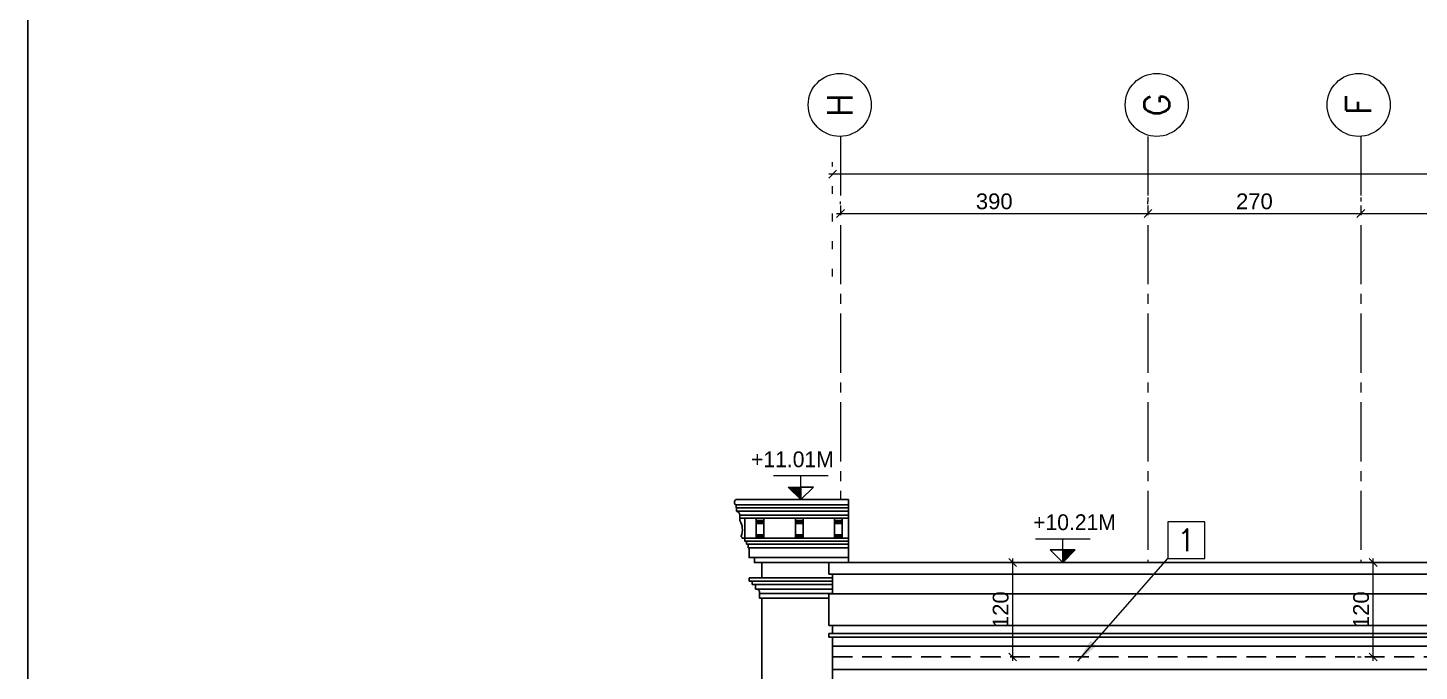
# Model space of a CAD drawing. Header units: millimetres. Extents: x -11627 to -10952, y 10244 to 10588.
# Drawn here: x -11123.3 to -11105.66, y 10401.18 to 10409.35 of the extents above; entities that cross this region are included whole.
import ezdxf
from ezdxf.enums import TextEntityAlignment as Align

# ---------------------------------------------------------------- set-up
doc = ezdxf.new("R2010")
doc.units = ezdxf.units.MM
doc.header["$PDMODE"] = 35
for name, pattern in [('DOT', [0.25, 0, -0.25]), ('GROUND FLOOR XREF - option 3$0$FATHER FR$0$CENTER2', [1.125, 0.75, -0.125, 0.125, -0.125]), ('HIDDEN', [0.375, 0.25, -0.125])]:
    doc.linetypes.add(name, pattern=pattern)
doc.layers.get('0').update_dxf_attribs({"lineweight": 5})
doc.layers.get('DEFPOINTS').update_dxf_attribs({"lineweight": 5})
for name, color, linetype, lineweight in [('A-AXIS LINE', 8, 'GROUND FLOOR XREF - option 3$0$FATHER FR$0$CENTER2', 0), ('A-AXIS TEXT', 54, 'Continuous', 9), ('A-GEN DIMS INTERNAL', 86, 'Continuous', 5), ('A-LEVEL TAG', 23, 'Continuous', 9), ('BORDER A1', 7, 'Continuous', 100), ('Notes', 32, 'Continuous', 5), ('Title Block', 7, 'Continuous', 0)]:
    doc.layers.add(name, color=color, linetype=linetype, lineweight=lineweight)
for name, color, linetype in [('A-ELEV 01', 7, 'Continuous'), ('A-ELEV FAR', 8, 'Continuous'), ('A-ELEV MOULDING', 15, 'Continuous'), ('A-REFLECT UP', 8, 'HIDDEN'), ('INSERT TEXT', 1, 'Continuous')]:
    doc.layers.add(name, color=color, linetype=linetype)
doc.styles.add('Axis-Circle', font='ROMANS.shx', dxfattribs={"height": 0.4})
doc.styles.add('EUROROMAN', font='eur_____.pfb', dxfattribs={"width": 0.8, "height": 0.2})
doc.styles.add('Finish-Square', font='ROMANS.shx', dxfattribs={"height": 0.2})
doc.styles.add('GROUND FLOOR XREF - option 3$0$STYLE1', font='arial.ttf', dxfattribs={"height": 0.2})
doc.styles.add('SIMPLEX', font='romans.shx', dxfattribs={"width": 0.75})
doc.dimstyles.new('D100', dxfattribs={"dimtxt": 0.2, "dimasz": 0.1, "dimexe": 0.18, "dimexo": 0.0625, "dimgap": 0.1, "dimtad": 1, "dimzin": 0, "dimdsep": 46, "dimtxsty": 'SIMPLEX', "dimblk": 'DOT1', "dimcen": 0.1, "dimse1": 1, "dimse2": 1, "dimclrd": 256, "dimclre": 256, "dimclrt": 256, "dimadec": 0, "dimazin": 0, "dimtfac": 5, "dimtix": 1, "dimtmove": 2, "dimatfit": 3, "dimfxl": 1, "dimtolj": 1, "dimtzin": 0, "dimlwd": -1, "dimlwe": -1, "dimarcsym": 0})
doc.dimstyles.new('DIM 100', dxfattribs={"dimtxt": 0.2, "dimasz": 0.1, "dimexe": 0.15, "dimexo": 0.2, "dimgap": 0.05, "dimtad": 1, "dimdec": 0, "dimlfac": 100, "dimzin": 1, "dimdsep": 46, "dimtxsty": 'GROUND FLOOR XREF - option 3$0$STYLE1', "dimblk": 'OBLIQUE', "dimcen": 0.02, "dimdle": 0.05, "dimclrd": 256, "dimclre": 6, "dimclrt": 3, "dimadec": 1, "dimazin": 0, "dimtfac": 0.9, "dimtdec": 0, "dimtix": 1, "dimtofl": 0, "dimtmove": 2, "dimatfit": 3, "dimldrblk": 'ARCHTICK', "dimfxl": 1, "dimtolj": 1, "dimtzin": 12, "dimlwd": -1, "dimlwe": -1, "dimarcsym": 0})

# ---------------------------------------------------------------- blocks, each defined once
blk = doc.blocks.new('_Oblique')
at = {"color": 0, "linetype": 'ByBlock', "lineweight": -2}
blk.add_line((-0.5, -0.5), (0.5, 0.5), dxfattribs=at)
blk = doc.blocks.new('*D240')
at = {"layer": 'A-GEN DIMS INTERNAL', "color": 6, "linetype": 'DOT', "transparency": 16777216}
for p, q in [((-11106.44, 10402.56), (-11106.39, 10402.56)), ((-11106.44, 10401.36), (-11106.39, 10401.36))]:
    blk.add_line(p, q, dxfattribs=at)
at = {"layer": 'A-GEN DIMS INTERNAL', "transparency": 16777216}
blk.add_line((-11106.24, 10401.31), (-11106.24, 10402.61), dxfattribs=at)
at = {"layer": 'DEFPOINTS', "color": 0, "transparency": 16777216}
for p in [(-11106.24, 10402.56, 5.562), (-11106.24, 10402.56), (-11106.24, 10401.36, 0.001)]:
    blk.add_point(p, dxfattribs=at)
at = {"layer": 'A-GEN DIMS INTERNAL', "transparency": 16777216, "xscale": 0.1, "yscale": 0.1, "zscale": 0.1}
for p, rotation in [((-11106.24, 10402.56), 90), ((-11106.24, 10401.36), 270)]:
    blk.add_blockref('_Oblique', p, dxfattribs=dict(at, rotation=rotation))
at = {"layer": 'A-GEN DIMS INTERNAL', "color": 3, "transparency": 16777216, "insert": (-11106.392, 10401.96), "char_height": 0.2, "attachment_point": 5, "rotation": 90, "style": 'GROUND FLOOR XREF - option 3$0$STYLE1'}
blk.add_mtext('\\A1;120', dxfattribs=at)
blk = doc.blocks.new('_ArchTick')
at = {"color": 0, "linetype": 'ByBlock', "const_width": 0.15}
blk.add_lwpolyline([(-0.5, -0.5), (0.5, 0.5)], dxfattribs=at)
blk = doc.blocks.new('*D242')
at = {"layer": 'A-GEN DIMS INTERNAL', "color": 6, "linetype": 'DOT', "transparency": 16777216}
for p, q in [((-11111.012, 10402.56), (-11110.962, 10402.56)), ((-11111.012, 10401.36), (-11110.962, 10401.36))]:
    blk.add_line(p, q, dxfattribs=at)
at = {"layer": 'A-GEN DIMS INTERNAL', "transparency": 16777216}
blk.add_line((-11110.812, 10401.31), (-11110.812, 10402.61), dxfattribs=at)
at = {"layer": 'DEFPOINTS', "color": 0, "transparency": 16777216}
for p in [(-11110.812, 10402.56, 5.562), (-11110.812, 10402.56), (-11110.812, 10401.36)]:
    blk.add_point(p, dxfattribs=at)
at = {"layer": 'A-GEN DIMS INTERNAL', "transparency": 16777216, "xscale": 0.1, "yscale": 0.1, "zscale": 0.1}
for p, rotation in [((-11110.812, 10402.56), 90), ((-11110.812, 10401.36), 270)]:
    blk.add_blockref('_Oblique', p, dxfattribs=dict(at, rotation=rotation))
at = {"layer": 'A-GEN DIMS INTERNAL', "color": 3, "transparency": 16777216, "insert": (-11110.964, 10401.96), "char_height": 0.2, "attachment_point": 5, "rotation": 90, "style": 'GROUND FLOOR XREF - option 3$0$STYLE1'}
blk.add_mtext('\\A1;120', dxfattribs=at)
blk = doc.blocks.new('LVL')
for p, q in [((-0.627, 0.301), (0.066, 0.301)), ((-0.28, 0), (-0.28, 0.301)), ((-0.121, 0.159), (-0.44, 0.159)), ((-0.28, 0), (-0.44, 0.159)), ((-0.28, 0), (-0.121, 0.159))]:
    blk.add_line(p, q)
blk.add_lwpolyline([(-0.44, 0.159), (-0.28, 0.159), (-0.28, 0), (-0.44, 0.159)])
blk.add_solid([(-0.121, 0.159), (-0.28, 0.159), (-0.28, 0)])
blk = doc.blocks.new('Axis-Circle')
at = {"color": 0}
blk.add_circle((0, 0), 0.4, dxfattribs=at)
at = {"color": 4, "style": 'Axis-Circle'}
blk.add_attdef('NO', text='', height=0.32, dxfattribs=at).set_placement((0, 0), align=Align.MIDDLE_CENTER)
blk = doc.blocks.new('*D243')
at = {"layer": 'A-GEN DIMS INTERNAL', "color": 6, "linetype": 'DOT', "transparency": 16777216}
for p, q in [((-11113.096, 10406.189), (-11113.096, 10407.641)), ((-11090.896, 10406.189), (-11090.896, 10407.641))]:
    blk.add_line(p, q, dxfattribs=at)
at = {"layer": 'A-GEN DIMS INTERNAL', "transparency": 16777216}
blk.add_line((-11090.846, 10407.491), (-11113.146, 10407.491), dxfattribs=at)
at = {"layer": 'DEFPOINTS', "color": 0, "transparency": 16777216}
for p in [(-11113.096, 10407.491), (-11113.096, 10405.989), (-11090.896, 10405.989)]:
    blk.add_point(p, dxfattribs=at)
at = {"layer": 'A-GEN DIMS INTERNAL', "transparency": 16777216, "xscale": 0.1, "yscale": 0.1, "zscale": 0.1, "rotation": 180}
blk.add_blockref('_Oblique', (-11113.096, 10407.491), dxfattribs=at)
at = {"layer": 'A-GEN DIMS INTERNAL', "transparency": 16777216, "xscale": 0.1, "yscale": 0.1, "zscale": 0.1}
blk.add_blockref('_Oblique', (-11090.896, 10407.491), dxfattribs=at)
at = {"layer": 'A-GEN DIMS INTERNAL', "color": 3, "transparency": 16777216, "insert": (-11101.996, 10407.643), "char_height": 0.2, "attachment_point": 5, "style": 'GROUND FLOOR XREF - option 3$0$STYLE1'}
blk.add_mtext('\\A1;2220', dxfattribs=at)
blk = doc.blocks.new('*D244')
at = {"layer": 'A-GEN DIMS INTERNAL', "color": 6, "linetype": 'DOT', "transparency": 16777216}
for p, q in [((-11112.996, 10407.11), (-11112.996, 10407.142)), ((-11109.096, 10407.11), (-11109.096, 10407.142))]:
    blk.add_line(p, q, dxfattribs=at)
at = {"layer": 'A-GEN DIMS INTERNAL', "transparency": 16777216}
blk.add_line((-11113.046, 10406.992), (-11109.046, 10406.992), dxfattribs=at)
at = {"layer": 'DEFPOINTS', "color": 0, "transparency": 16777216}
for p in [(-11112.996, 10406.91), (-11109.096, 10406.992), (-11109.096, 10406.91)]:
    blk.add_point(p, dxfattribs=at)
at = {"layer": 'A-GEN DIMS INTERNAL', "transparency": 16777216, "xscale": 0.1, "yscale": 0.1, "zscale": 0.1, "rotation": 180}
blk.add_blockref('_Oblique', (-11112.996, 10406.992), dxfattribs=at)
at = {"layer": 'A-GEN DIMS INTERNAL', "transparency": 16777216, "xscale": 0.1, "yscale": 0.1, "zscale": 0.1}
blk.add_blockref('_Oblique', (-11109.096, 10406.992), dxfattribs=at)
at = {"layer": 'A-GEN DIMS INTERNAL', "color": 3, "transparency": 16777216, "insert": (-11111.046, 10407.144), "char_height": 0.2, "attachment_point": 5, "style": 'GROUND FLOOR XREF - option 3$0$STYLE1'}
blk.add_mtext('\\A1;390', dxfattribs=at)
blk = doc.blocks.new('*D245')
at = {"layer": 'A-GEN DIMS INTERNAL', "color": 6, "linetype": 'DOT', "transparency": 16777216}
for p, q in [((-11109.096, 10407.192), (-11109.096, 10407.142)), ((-11106.396, 10407.192), (-11106.396, 10407.142))]:
    blk.add_line(p, q, dxfattribs=at)
at = {"layer": 'A-GEN DIMS INTERNAL', "transparency": 16777216}
blk.add_line((-11109.146, 10406.992), (-11106.346, 10406.992), dxfattribs=at)
at = {"layer": 'DEFPOINTS', "color": 0, "transparency": 16777216}
for p in [(-11109.096, 10406.992), (-11106.396, 10406.992), (-11106.396, 10406.992)]:
    blk.add_point(p, dxfattribs=at)
at = {"layer": 'A-GEN DIMS INTERNAL', "transparency": 16777216, "xscale": 0.1, "yscale": 0.1, "zscale": 0.1, "rotation": 180}
blk.add_blockref('_Oblique', (-11109.096, 10406.992), dxfattribs=at)
at = {"layer": 'A-GEN DIMS INTERNAL', "transparency": 16777216, "xscale": 0.1, "yscale": 0.1, "zscale": 0.1}
blk.add_blockref('_Oblique', (-11106.396, 10406.992), dxfattribs=at)
at = {"layer": 'A-GEN DIMS INTERNAL', "color": 3, "transparency": 16777216, "insert": (-11107.746, 10407.144), "char_height": 0.2, "attachment_point": 5, "style": 'GROUND FLOOR XREF - option 3$0$STYLE1'}
blk.add_mtext('\\A1;270', dxfattribs=at)
blk = doc.blocks.new('*D246')
at = {"layer": 'A-GEN DIMS INTERNAL', "color": 6, "linetype": 'DOT', "transparency": 16777216}
for p, q in [((-11106.396, 10407.192), (-11106.396, 10407.142)), ((-11102.196, 10407.192), (-11102.196, 10407.142))]:
    blk.add_line(p, q, dxfattribs=at)
at = {"layer": 'A-GEN DIMS INTERNAL', "transparency": 16777216}
blk.add_line((-11106.446, 10406.992), (-11102.146, 10406.992), dxfattribs=at)
at = {"layer": 'DEFPOINTS', "color": 0, "transparency": 16777216}
for p in [(-11106.396, 10406.992), (-11102.196, 10406.992), (-11102.196, 10406.992)]:
    blk.add_point(p, dxfattribs=at)
at = {"layer": 'A-GEN DIMS INTERNAL', "transparency": 16777216, "xscale": 0.1, "yscale": 0.1, "zscale": 0.1, "rotation": 180}
blk.add_blockref('_Oblique', (-11106.396, 10406.992), dxfattribs=at)
at = {"layer": 'A-GEN DIMS INTERNAL', "transparency": 16777216, "xscale": 0.1, "yscale": 0.1, "zscale": 0.1}
blk.add_blockref('_Oblique', (-11102.196, 10406.992), dxfattribs=at)
at = {"layer": 'A-GEN DIMS INTERNAL', "color": 3, "transparency": 16777216, "insert": (-11104.296, 10407.144), "char_height": 0.2, "attachment_point": 5, "style": 'GROUND FLOOR XREF - option 3$0$STYLE1'}
blk.add_mtext('\\A1;420', dxfattribs=at)
blk = doc.blocks.new('Finish-Square')
at = {"color": 0}
blk.add_lwpolyline([(-0.15, -0.15), (0.15, -0.15), (0.15, 0.15), (-0.15, 0.15)], close=True, dxfattribs=at)
at = {"color": 0, "style": 'Finish-Square'}
blk.add_attdef('1', text='', height=0.18, dxfattribs=at).set_placement((0, 0), align=Align.MIDDLE_CENTER)
blk = doc.blocks.new('DOT1')
at = {"color": 0}
for p, q in [((0, -2), (0, 2)), ((-2, 0), (2, 0))]:
    blk.add_line(p, q, dxfattribs=at)
blk.add_circle((0, 0), 0.54, dxfattribs=at)
blk = doc.blocks.new('ADM FRAME-A2')
at = {"layer": 'BORDER A1', "lineweight": 25}
blk.add_lwpolyline([(-58.529, 2.457), (-11.557, 2.457), (-11.557, 40.943), (-58.529, 40.943)], close=True, dxfattribs=at)
blk = doc.blocks.new('2')
at = {"layer": 'INSERT TEXT', "color": 9}
for p, q in [((-11090.896, 10401.499, -0.002), (-11113.096, 10401.499, -0.006)), ((-11090.896, 10401.199, -0.002), (-11113.096, 10401.199, -0.006))]:
    blk.add_line(p, q, dxfattribs=at)

msp = doc.modelspace()

# ---------------------------------------------------------------- linework, layer by layer
at = {"layer": 'A-AXIS LINE'}
for p, q in [((-11112.996, 10407.969, -0.006), (-11112.996, 10403.359, -0.006)), ((-11109.096, 10407.969, -0.006), (-11109.096, 10402.56, -0.006)), ((-11106.396, 10407.969, -0.006), (-11106.396, 10402.56, -0.006))]:
    msp.add_line(p, q, dxfattribs=at)
at = {"layer": 'A-ELEV 01'}
for p, q in [((-11113.146, 10402.56, -0.01), (-11102.296, 10402.56, -0.001)), ((-11113.146, 10402.41, -0.01), (-11113.146, 10402.56, -0.01)), ((-11113.146, 10402.41, -0.007), (-11102.296, 10402.41, -0.01)), ((-11113.096, 10402.16, -0.01), (-11113.096, 10402.41, -0.01)), ((-11102.296, 10402.16, -0.006), (-11113.146, 10402.16, -0.01)), ((-11113.146, 10401.76, -0.01), (-11113.146, 10402.16, -0.01)), ((-11102.296, 10401.76, -0.001), (-11113.146, 10401.76, -0.009)), ((-11102.296, 10401.66, -0.001), (-11113.146, 10401.66, -0.009)), ((-11113.146, 10401.61, -0.01), (-11113.146, 10401.66, -0.01)), ((-11113.096, 10401.76, -0.016), (-11113.096, 10401.66, -0.016)), ((-11102.296, 10401.61, -0.001), (-11113.146, 10401.61, -0.009)), ((-11113.096, 10393.099, -0.006), (-11113.096, 10401.61, -0.006))]:
    msp.add_line(p, q, dxfattribs=at)
at = {"layer": 'A-ELEV FAR'}
for p, q in [((-11112.896, 10403.359, -0.006), (-11114.322, 10403.359, -0.006)), ((-11114.322, 10403.29, -0.006), (-11112.896, 10403.29, -0.006)), ((-11114.32, 10403.29, -0.006), (-11114.32, 10403.253, -0.006)), ((-11114.32, 10403.253, -0.006), (-11112.896, 10403.253, -0.006)), ((-11114.316, 10403.253, -0.006), (-11114.316, 10403.213, -0.006)), ((-11114.316, 10403.213, -0.006), (-11112.896, 10403.213, -0.006)), ((-11114.272, 10403.159, -0.006), (-11112.896, 10403.159, -0.006)), ((-11114.208, 10403.122, -0.006), (-11112.896, 10403.122, -0.006)), ((-11114.065, 10403.091, -0.006), (-11113.968, 10403.091, -0.006)), ((-11114.065, 10403.091, -0.006), (-11113.968, 10403.091, -0.006)), ((-11114.065, 10403.09, -0.006), (-11113.968, 10403.09, -0.006)), ((-11114.065, 10403.089, -0.006), (-11113.968, 10403.089, -0.006)), ((-11114.065, 10403.087, -0.006), (-11113.968, 10403.087, -0.006)), ((-11114.065, 10403.086, -0.006), (-11113.968, 10403.086, -0.006)), ((-11114.065, 10403.084, -0.006), (-11113.968, 10403.084, -0.006)), ((-11114.065, 10403.079, -0.006), (-11113.968, 10403.079, -0.006)), ((-11114.065, 10403.073, -0.006), (-11113.968, 10403.073, -0.006)), ((-11114.065, 10403.064, -0.006), (-11113.968, 10403.064, -0.006)), ((-11114.065, 10403.055, -0.006), (-11113.968, 10403.055, -0.006)), ((-11113.565, 10403.091, -0.006), (-11113.468, 10403.091, -0.006)), ((-11113.565, 10403.091, -0.006), (-11113.468, 10403.091, -0.006)), ((-11113.565, 10403.09, -0.006), (-11113.468, 10403.09, -0.006)), ((-11113.565, 10403.089, -0.006), (-11113.468, 10403.089, -0.006)), ((-11113.565, 10403.087, -0.006), (-11113.468, 10403.087, -0.006)), ((-11113.565, 10403.086, -0.006), (-11113.468, 10403.086, -0.006)), ((-11113.565, 10403.084, -0.006), (-11113.468, 10403.084, -0.006)), ((-11113.565, 10403.079, -0.006), (-11113.468, 10403.079, -0.006)), ((-11113.565, 10403.073, -0.006), (-11113.468, 10403.073, -0.006)), ((-11113.565, 10403.064, -0.006), (-11113.468, 10403.064, -0.006)), ((-11113.565, 10403.055, -0.006), (-11113.468, 10403.055, -0.006)), ((-11113.074, 10403.091, -0.006), (-11112.977, 10403.091, -0.006)), ((-11113.074, 10403.091, -0.006), (-11112.977, 10403.091, -0.006)), ((-11113.074, 10403.09, -0.006), (-11112.977, 10403.09, -0.006)), ((-11113.074, 10403.089, -0.006), (-11112.977, 10403.089, -0.006)), ((-11113.074, 10403.087, -0.006), (-11112.977, 10403.087, -0.006)), ((-11113.074, 10403.086, -0.006), (-11112.977, 10403.086, -0.006)), ((-11113.074, 10403.084, -0.006), (-11112.977, 10403.084, -0.006)), ((-11113.074, 10403.079, -0.006), (-11112.977, 10403.079, -0.006)), ((-11113.074, 10403.073, -0.006), (-11112.977, 10403.073, -0.006)), ((-11113.074, 10403.064, -0.006), (-11112.977, 10403.064, -0.006)), ((-11113.074, 10403.055, -0.006), (-11112.977, 10403.055, -0.006)), ((-11114.255, 10402.886, -0.006), (-11114.249, 10402.886, -0.006)), ((-11114.249, 10402.886, -0.006), (-11114.249, 10402.878, -0.006)), ((-11114.249, 10402.878, -0.006), (-11114.243, 10402.878, -0.006)), ((-11114.243, 10402.878, -0.006), (-11114.243, 10402.868, -0.006)), ((-11114.208, 10402.868, -0.006), (-11112.896, 10402.868, -0.006)), ((-11114.065, 10402.909, -0.006), (-11113.968, 10402.909, -0.006)), ((-11114.065, 10402.901, -0.006), (-11113.968, 10402.901, -0.006)), ((-11114.065, 10402.895, -0.006), (-11113.968, 10402.895, -0.006)), ((-11114.065, 10402.886, -0.006), (-11113.968, 10402.886, -0.006)), ((-11114.065, 10402.878, -0.006), (-11113.968, 10402.878, -0.006)), ((-11113.565, 10402.909, -0.006), (-11113.468, 10402.909, -0.006)), ((-11113.565, 10402.901, -0.006), (-11113.468, 10402.901, -0.006)), ((-11113.565, 10402.895, -0.006), (-11113.468, 10402.895, -0.006)), ((-11113.565, 10402.886, -0.006), (-11113.468, 10402.886, -0.006)), ((-11113.565, 10402.878, -0.006), (-11113.468, 10402.878, -0.006)), ((-11113.074, 10402.909, -0.006), (-11112.977, 10402.909, -0.006)), ((-11113.074, 10402.901, -0.006), (-11112.977, 10402.901, -0.006)), ((-11113.074, 10402.895, -0.006), (-11112.977, 10402.895, -0.006)), ((-11113.074, 10402.886, -0.006), (-11112.977, 10402.886, -0.006)), ((-11113.074, 10402.878, -0.006), (-11112.977, 10402.878, -0.006)), ((-11114.187, 10402.83, -0.006), (-11112.896, 10402.83, -0.006)), ((-11114.168, 10402.794, -0.006), (-11112.896, 10402.794, -0.006)), ((-11114.155, 10402.747, -0.006), (-11112.896, 10402.747, -0.006)), ((-11114.089, 10402.622, -0.006), (-11112.896, 10402.622, -0.006)), ((-11113.996, 10402.384, -0.006), (-11113.996, 10402.559, -0.006)), ((-11114.155, 10402.365, -0.006), (-11114.155, 10402.324, -0.006)), ((-11113.096, 10402.365, -0.006), (-11114.155, 10402.365, -0.006)), ((-11114.155, 10402.324, -0.006), (-11114.117, 10402.324, -0.006)), ((-11113.096, 10402.324, -0.006), (-11114.117, 10402.324, -0.006)), ((-11114.117, 10402.324, -0.006), (-11114.117, 10402.281, -0.006)), ((-11113.996, 10402.365, -0.006), (-11113.996, 10402.384, -0.006)), ((-11114.117, 10402.281, -0.006), (-11114.075, 10402.281, -0.006)), ((-11113.096, 10402.281, -0.006), (-11114.075, 10402.281, -0.006)), ((-11114.075, 10402.281, -0.006), (-11114.075, 10402.222, -0.006)), ((-11113.096, 10402.222, -0.006), (-11114.067, 10402.222, -0.006)), ((-11113.096, 10402.168, -0.006), (-11114.023, 10402.168, -0.006)), ((-11114.023, 10402.168, -0.006), (-11114.023, 10402.105, -0.006)), ((-11113.146, 10402.105, -0.006), (-11114.023, 10402.105, -0.006)), ((-11113.996, 10400.157, -0.006), (-11113.996, 10402.105, -0.006))]:
    msp.add_line(p, q, dxfattribs=at)
at = {"layer": 'A-ELEV FAR', "elevation": -0.006}
for points in [[(-11114.316, 10403.213, -0.295448), (-11114.272, 10403.159), (-11114.272, 10403.159), (-11114.272, 10403.122), (-11114.208, 10403.122), (-11114.208, 10402.83), (-11114.187, 10402.83), (-11114.187, 10402.794), (-11114.168, 10402.794), (-11114.168, 10402.747), (-11114.155, 10402.747), (-11114.155, 10402.622), (-11114.089, 10402.622), (-11114.089, 10402.559), (-11112.874, 10402.559)], [(-11114.243, 10402.868), (-11114.208, 10402.868), (-11114.208, 10403.122), (-11114.272, 10403.122), (-11114.272, 10403.091, -0.221032), (-11114.255, 10402.895), (-11114.255, 10402.895), (-11114.255, 10402.886)]]:
    msp.add_lwpolyline(points, format="xyb", dxfattribs=at)
for points in [[(-11114.065, 10403.122), (-11113.968, 10403.122), (-11113.968, 10402.868), (-11114.065, 10402.868)], [(-11113.565, 10403.122), (-11113.468, 10403.122), (-11113.468, 10402.868), (-11113.565, 10402.868)], [(-11113.074, 10403.122), (-11112.977, 10403.122), (-11112.977, 10402.868), (-11113.074, 10402.868)]]:
    msp.add_lwpolyline(points, close=True, dxfattribs=at)
msp.add_lwpolyline([(-11112.874, 10402.559), (-11113.996, 10402.559)], dxfattribs=at)
at = {"layer": 'A-ELEV FAR'}
for centre, radius, start, end in [((-11114.303, 10403.324, -0.006), 0.0394, 118.4684, 241.5316), ((-11114.071, 10402.174, -0.006), 0.0488, 353.4775, 94.8836)]:
    msp.add_arc(centre, radius, start, end, dxfattribs=at)
at = {"layer": 'A-ELEV MOULDING'}
msp.add_line((-11112.896, 10402.56, -0.006), (-11112.896, 10403.359, -0.006), dxfattribs=at)
at = {"layer": 'A-REFLECT UP'}
msp.add_line((-11113.096, 10401.36, -0.008), (-11083.863, 10401.36, -0.008), dxfattribs=at)

# ---------------------------------------------------------------- block references
at = {"layer": 'A-AXIS TEXT'}
ref = msp.add_blockref('Axis-Circle', (-11113.006, 10408.369, -0.006), dxfattribs=dict(at, rotation=270))
ref.add_attrib('NO', 'H', dxfattribs={"layer": '0', "color": 30, "height": 0.32, "rotation": 90, "style": 'Axis-Circle'}).set_placement((-11113.006, 10408.369, -0.006), align=Align.MIDDLE_CENTER)
ref = msp.add_blockref('Axis-Circle', (-11108.985, 10408.369, -0.006), dxfattribs=dict(at, rotation=270))
ref.add_attrib('NO', 'G', dxfattribs={"layer": '0', "color": 30, "height": 0.32, "rotation": 90, "style": 'Axis-Circle'}).set_placement((-11108.985, 10408.369, -0.006), align=Align.MIDDLE_CENTER)
ref = msp.add_blockref('Axis-Circle', (-11106.423, 10408.369, -0.006), dxfattribs=dict(at, rotation=270))
ref.add_attrib('NO', 'F', dxfattribs={"layer": '0', "color": 30, "height": 0.32, "rotation": 90, "style": 'Axis-Circle'}).set_placement((-11106.423, 10408.369, -0.006), align=Align.MIDDLE_CENTER)
at = {"layer": 'A-LEVEL TAG', "xscale": -1}
msp.add_blockref('LVL', (-11113.779, 10403.359, -0.008), dxfattribs=at)
at = {"layer": 'A-LEVEL TAG'}
msp.add_blockref('LVL', (-11109.897, 10402.56, -0.008), dxfattribs=at)
at = {"layer": 'INSERT TEXT', "color": 242, "true_color": 0xcd2027}
msp.add_blockref('2', (0, 0), dxfattribs=at)
at = {"layer": 'Notes', "xscale": 1.559999999999999, "yscale": 1.559999999999999, "zscale": 1.559999999999999}
msp.add_blockref('Finish-Square', (-11108.609, 10402.843, -0.009), dxfattribs=at).add_auto_attribs({'1': '1'})
at = {"layer": 'Title Block'}
msp.add_blockref('ADM FRAME-A2', (-11064.775, 10388.369), dxfattribs=at)

# ---------------------------------------------------------------- texts
at = {"layer": 'A-LEVEL TAG', "style": 'EUROROMAN'}
for s, p in [('+11.01M', (-11114.13, 10403.77, -0.008)), ('+10.21M', (-11110.552, 10402.971, -0.008))]:
    msp.add_text(s, height=0.2, dxfattribs=at).set_placement(p)

# ---------------------------------------------------------------- dimensions: what is measured, and where the dimension line sits
at = {"layer": 'A-GEN DIMS INTERNAL'}
for base, p1, p2, picture, middle in [((-11113.096, 10407.491, -0.006), (-11090.896, 10405.989, -0.006), (-11113.096, 10405.989, -0.006), '*D243', (-11101.996, 10407.643, -0.006)), ((-11109.096, 10406.992, -0.006), (-11112.996, 10406.91, -0.006), (-11109.096, 10406.91, -0.006), '*D244', (-11111.046, 10407.144, -0.006)), ((-11106.396, 10406.992, -0.006), (-11109.096, 10406.992, -0.006), (-11106.396, 10406.992, -0.006), '*D245', (-11107.746, 10407.144, -0.006)), ((-11102.196, 10406.992, -0.006), (-11106.396, 10406.992, -0.006), (-11102.196, 10406.992, -0.006), '*D246', (-11104.296, 10407.144, -0.006))]:
    dim = msp.add_linear_dim(base=base, p1=p1, p2=p2, dimstyle='DIM 100', dxfattribs=at)
    dim.commit()
    dim.dimension.update_dxf_attribs({"geometry": picture, "text_midpoint": middle})
for base, p1, p2, picture, middle in [((-11110.812, 10402.56, -0.008), (-11110.812, 10401.36, -0.008), (-11110.812, 10402.56, 5.554), '*D242', (-11110.964, 10401.96, -0.008)), ((-11106.24, 10402.56, -0.009), (-11106.24, 10401.36, -0.008), (-11106.24, 10402.56, 5.553), '*D240', (-11106.392, 10401.96, -0.009))]:
    dim = msp.add_linear_dim(base=base, p1=p1, p2=p2, angle=90, dimstyle='DIM 100', dxfattribs=at)
    dim.commit()
    dim.dimension.update_dxf_attribs({"geometry": picture, "text_midpoint": middle})

# ---------------------------------------------------------------- leaders
at = {"layer": 'Notes'}
msp.add_leader([(-11109.986, 10401.305, -0.009), (-11108.843, 10402.609, -0.009)], dimstyle='D100', override={"dimasz": 0.3, "dimfxl": 0, "dimfxlon": 1, "dimarcsym": 1}, dxfattribs=at)

doc.saveas('drawing.dxf')
